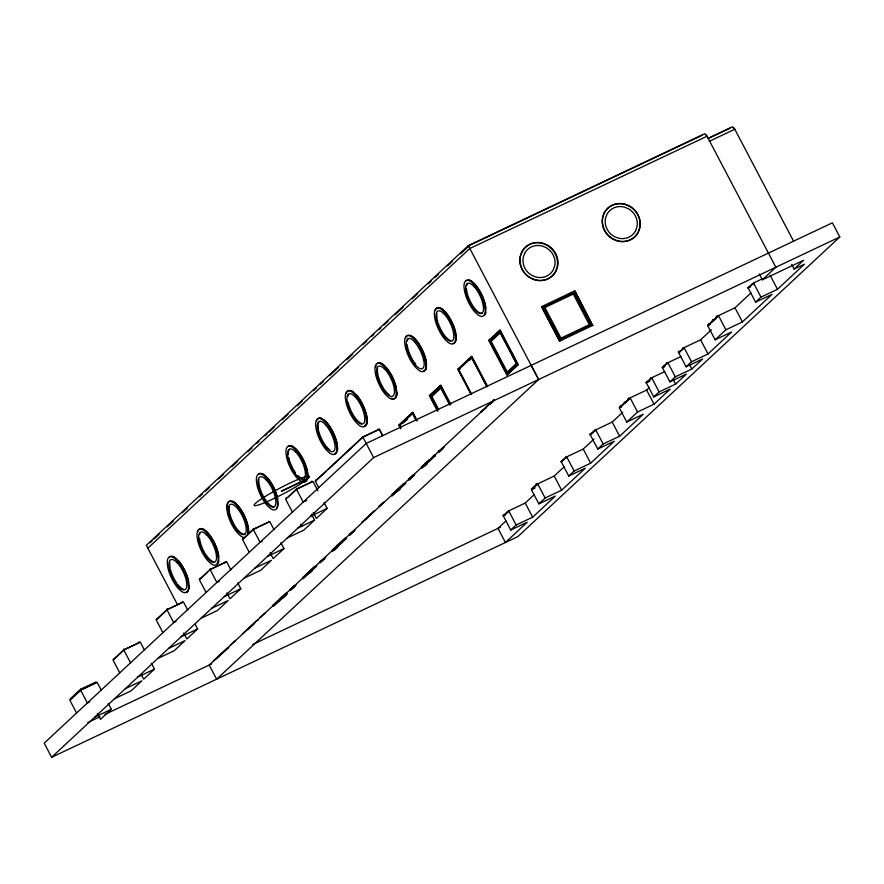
<?xml version="1.0" encoding="UTF-8"?>
<svg xmlns="http://www.w3.org/2000/svg" width="884" height="884" viewBox="0 0 884 884"><rect width="100%" height="100%" fill="white"/><g stroke="black" fill="none" stroke-linecap="round" stroke-linejoin="round"><path stroke-width="1.33" d="M604.225 212.878L602.59 217.453A19.525 18.089 47.1 0 0 612.667 238.978L617.375 240.923A20.023 18.542 47.1 0 0 638.259 232.282L639.905 227.707A19.525 18.089 47.1 0 0 629.817 206.193L625.121 204.237A20.023 18.542 47.1 0 0 604.225 212.878M635.585 230.757L636.966 226.901A16.453 15.238 47.1 0 0 628.469 208.768L624.513 207.132A16.873 15.625 47.1 0 0 606.91 214.414L605.518 218.26A16.453 15.238 47.1 0 0 614.015 236.393L617.982 238.039A16.873 15.625 47.1 0 0 635.585 230.757M759.245 273.918L762.339 279.808L775.854 267.233L706.283 134.788L705.598 135.119L704.835 133.683L468.299 245.63L146.324 545.306L177.231 604.192M150.07 542.765L152.081 540.898M154.103 539.019L159.142 534.323M167.209 526.82L173.253 521.184M182.336 512.742L187.375 508.046M199.475 496.786L202.502 493.968M205.519 491.15L209.552 487.404M218.635 478.951L223.674 474.266M231.741 466.752L237.785 461.128M247.874 451.735L251.907 447.989M256.946 443.293L258.957 441.414M265.012 435.79L267.023 433.911M269.045 432.033L274.084 427.337M282.151 419.834L288.206 414.198M297.278 405.756L302.317 401.06M313.411 390.739L316.428 387.921M320.461 384.175L323.489 381.358M329.544 375.722L338.616 367.28M346.683 359.766L352.727 354.141M362.816 344.76L366.849 341.003M371.888 336.307L373.91 334.428M378.949 329.743L380.96 327.865M383.988 325.047L388.021 321.29M395.082 314.726L403.148 307.212M412.22 298.77L417.259 294.074M428.353 283.753L431.381 280.935M435.414 277.189L438.431 274.372M447.514 265.929L452.553 261.233M460.619 253.73L469.691 245.277L702.106 135.285M147.827 548.179L469.813 248.503L707.034 136.224M80.665 689.211L70.322 698.835L70.698 699.553L81.041 689.929L96.168 682.768L95.792 682.05L80.665 689.211L81.041 689.929M101.406 690.459L97.085 682.238L80.577 690.05L69.792 700.095L76.576 713.023M144.567 650.281L140.247 642.06L123.749 649.873L112.953 659.917L119.749 672.846M187.739 610.104L183.419 601.882L166.921 609.695L156.125 619.739L162.91 632.657M230.912 569.926L226.591 561.705L210.083 569.506L199.298 579.55L206.083 592.479M274.073 529.748L269.753 521.527L253.255 529.328L242.459 539.373L249.244 552.301M317.864 490.742L312.925 481.338L296.416 489.15L285.631 499.195L292.416 512.123M138.965 641.872L139.34 642.591L124.213 649.751L113.87 659.376L113.495 658.657M182.126 601.695L182.502 602.413L167.374 609.573L157.043 619.198L156.656 618.48M207.729 572.025L200.204 579.02L199.828 578.302M268.471 521.339L268.846 522.057L253.719 529.218L243.376 538.842L243.001 538.124M288.427 496.918L296.88 489.04L312.008 481.879L311.632 481.161M318.704 487.659L315.301 481.194L362.783 437.005L379.291 429.193L382.684 435.657L379.291 429.193M326.174 471.349L315.301 481.194M328.163 469.503L362.904 437.16L378.341 429.856L377.976 429.149M437.514 411.115L429.403 395.667L440.188 385.623L440.862 385.302L450.851 404.319M488.719 340.451L500.178 330.097L518.278 364.562L507.482 374.606L506.819 374.927L488.719 340.451L500.178 330.097M471.084 394.363L457.879 369.225L471.371 356.672L471.89 356.429L487.603 386.352M440.862 385.302L429.403 395.667M457.879 369.225L471.89 356.429M400.772 428.773L398.894 425.182L412.375 412.629L412.894 412.375L417.292 420.762M471.238 394.154L458.431 369.766L472.078 357.302M398.894 425.182L412.894 412.375M437.878 410.74L430.276 396.275L440.32 386.927L440.983 386.617L449.846 403.502M516.4 364.893L506.698 373.623L489.603 341.058L499.637 331.721L500.3 331.401L517.394 363.965M430.276 396.275L440.983 386.617M489.603 341.058L499.305 332.34M469.382 360.429L471.404 358.55M400.728 428.154L399.446 425.712L413.082 413.259M403.325 422.961L407.358 419.204M51.626 757.29L373.601 457.603L839.8 236.967L832.374 222.823L366.175 443.47L44.2 743.157L51.626 757.29L517.814 536.643L839.8 236.967M541.561 306.682L559.66 341.147L541.561 306.682L574.788 290.847L592.667 325.533L574.788 290.847M543.218 307.091L560.312 339.644L591.219 324.914L574.125 292.361L543.218 307.091L559.683 338.439M108.202 703.41L111.296 709.299L100.5 719.344L97.406 713.454M151.374 663.232L154.457 669.122L143.672 679.166L141.197 674.459M195.154 624.237L197.629 628.944L186.833 638.988L183.739 633.099M237.708 582.876L240.802 588.766L230.006 598.811L226.912 592.921M280.869 542.699L283.963 548.588L273.178 558.633L270.084 552.743M311.466 514.223L314.56 520.112L303.776 530.157L287.267 537.969M324.041 502.521L327.135 508.411L316.339 518.455L313.245 512.565M574.125 292.361L591.009 325.124M506.698 373.623L516.731 364.274L499.637 331.721M506.819 374.927L518.278 364.562M285.963 593.098L272.836 605.319L273.355 605.076M302.505 577.661L314.616 566.39M332.185 550.047L345.301 537.826M374.186 510.908L361.666 522.566L362.175 522.322M421.215 467.172L429.281 459.658M432.32 456.84L434.851 454.719M365.07 519.637L374.706 510.665M391.557 494.841L403.668 483.559M494.001 399.767L480.509 412.32L486.222 407.856M493.836 400.143L209.199 665.077L216.646 679.188L538.632 379.501L531.207 365.368M220.083 655.563L213.409 660.923L226.89 648.37L228.757 647.486L222.006 653.762M247.829 629.728L254.581 623.452M490.079 404.264L492.963 401.568M282.714 598.357L286.56 594.766M309.488 573.396L312.372 570.71M334.34 550.257L338.196 546.677M397.568 491.471L400.463 488.775M424.331 466.498L427.226 463.802M565.462 457.691L561.042 461.813L566.755 457.083L565.241 457.901M594.468 430.696L590.037 434.817L595.75 430.088L594.247 430.906M666.635 363.523L662.204 367.645L667.917 362.915L666.414 363.733M498.023 528.367L505.438 542.511L527.24 522.212L510.742 530.024L503.316 515.891L508.709 510.864L525.218 503.051L534.102 494.775M510.742 530.024L516.134 524.997L532.643 517.195L555.351 496.046L538.853 503.858L531.428 489.725L537.715 483.868L554.224 476.056L564.058 466.907M594.048 438.994L583.219 449.061L566.721 456.873L561.329 461.901L568.744 476.034L585.252 468.222L561.638 490.2L545.141 498.001L538.853 503.858M622.8 412.22L612.225 422.066L595.728 429.878L590.324 434.906L597.75 449.039L614.258 441.226L590.645 463.205L574.147 471.006L568.744 476.034M597.75 449.039L603.142 444.011L619.651 436.21L643.254 414.231L626.756 422.044L619.33 407.911L630.126 397.866L646.624 390.054L649.486 387.391M626.756 422.044L637.552 411.999L654.049 404.187L670.238 389.126L653.74 396.927L646.314 382.794L651.707 377.766L664.68 371.634M653.74 396.927L659.132 391.91L675.63 384.098L686.426 374.054L669.917 381.866L662.503 367.722L667.895 362.705L680.868 356.572M711.41 329.754L700.592 339.832L684.083 347.633L678.691 352.661L686.106 366.794L702.614 358.992L691.818 369.037L675.321 376.838L669.917 381.866M686.106 366.794L691.509 361.777L708.007 353.965L731.62 331.997L715.112 339.799L707.697 325.666L718.482 315.621L734.991 307.809L750.98 292.924M715.112 339.799L725.908 329.754L742.405 321.953L772.086 294.328L755.588 302.14L748.162 287.996L753.555 282.979L762.991 278.515M504.322 515.195L508.742 511.074L503.029 515.803L504.543 514.985M620.922 406.662L629.773 398.43L619.629 407.27L621.143 406.463M647.221 382.186L651.652 378.065L645.939 382.794L647.442 381.976M679.663 351.987L684.094 347.865L678.382 352.594L679.884 351.777M709.178 324.516L718.029 316.284L707.885 325.124L709.399 324.317M749.223 287.245L753.643 283.123L747.93 287.853L749.444 287.046M497.99 528.389L505.946 520.985M755.588 302.14L760.98 297.112L777.478 289.3L804.462 264.194L794.152 269.067L791.677 264.36M794.152 269.067L803.589 260.283L762.339 279.808M708.018 138.346L732.604 126.71L733.355 128.147L734.051 127.815L793.611 241.277M708.968 138.202L729.864 128.313M709.322 141.318L734.803 129.252M458.431 369.766L460.299 368.882M560.533 339.445L591.219 324.914M559.66 341.147L592.888 325.323M308.472 478.067L281.355 491.294L307.61 478.863M752.14 283.941L753.422 283.333M748.162 287.996L750.516 286.88M304.383 501.526L306.748 500.41M716.15 316.384L716.924 316.019L717.289 316.726M716.515 317.091L717.808 316.483M444.398 446.785L438.365 451.47L439.039 451.149M712.316 321.014L713.83 320.196M712.095 321.212L713.377 320.605M707.697 325.666L710.051 324.55M310.627 516.223L327.135 508.411M262.393 541.141L260.04 542.257L253.255 529.328M298.063 527.925L314.56 520.112M682.581 348.683L683.873 348.075M678.227 351.677L679 351.313L679.376 352.02M662.425 367.446L663.718 366.827M662.503 367.722L664.856 366.606M267.465 556.401L283.963 548.588M219.232 581.318L216.867 582.434L210.083 569.506M650.138 378.882L651.431 378.264M254.89 568.103L271.399 560.29L260.603 570.335L244.095 578.147M646.314 382.794L649.851 381.126M627.894 398.529L628.668 398.165L629.032 398.872M628.259 399.236L629.552 398.629M355.368 529.66L349.335 534.334L350.009 534.013M624.06 403.159L625.563 402.342M623.839 403.358L625.121 402.75M619.33 407.911L621.684 406.795M224.293 596.578L240.802 588.766M176.06 621.496L173.706 622.612L166.921 609.695M211.729 608.28L228.227 600.468L217.431 610.513L200.933 618.325M325.688 557.274L319.654 561.959L320.328 561.638M589.893 433.9L590.667 433.536L591.031 434.243M590.258 434.608L591.551 434M181.132 636.756L197.629 628.944M561.263 461.603L562.544 460.995M168.557 648.458L185.054 640.646L174.27 650.69L157.761 658.503M535.87 484.189L536.643 483.824L537.008 484.531M265.178 612.966L260.084 617.408L260.758 617.087M536.234 484.896L537.527 484.277M532.256 488.598L533.538 487.99M532.323 488.896L534.676 487.78M531.428 489.725L534.964 488.045M137.959 676.934L154.457 669.122M258.426 619.861L256.57 620.745L243.078 633.298L243.597 633.054M89.726 701.863L87.372 702.979L80.577 690.05M125.384 688.636L141.893 680.824L131.097 690.868L114.6 698.68M235.509 640.591L230.404 645.033L231.078 644.712M507.239 511.891L508.521 511.272M503.316 515.891L505.67 514.775M94.787 717.112L111.296 709.299M87.626 722.604L100.036 716.725M104.997 714.382L211.718 663.873M252.769 644.458L500.499 527.196M477.482 311.245L475.946 309.864A16.453 5.945 64.7 0 1 468.266 296.67M442.287 309.124L445.006 311.577A19.525 7.05 64.7 0 1 455.746 332.925M412.607 336.749L415.325 339.202A19.525 7.05 64.7 0 1 424.839 356.031M414.662 341.776L412.375 339.721A16.873 6.089 64.7 0 0 406.32 344.097L406.773 347.489A16.453 5.945 64.7 0 0 415.823 365.49L418.11 367.545A16.873 6.089 64.7 0 0 424.165 363.158L423.712 359.777M384.739 366.009L382.927 364.374A20.023 7.227 64.7 0 0 380.452 363.048M389.203 394.794L386.916 392.739A16.453 5.945 64.7 0 1 384.584 389.866M323.577 419.624L326.295 422.066A19.525 7.05 64.7 0 1 337.036 443.425M325.621 424.651L323.334 422.585A16.873 6.089 64.7 0 0 317.279 426.972L317.732 430.353A16.453 5.945 64.7 0 0 326.782 448.354L329.069 450.409A16.873 6.089 64.7 0 0 335.124 446.033L334.671 442.641M329.854 450.044L327.555 447.978A16.453 5.945 64.7 0 1 319.875 434.784M293.897 447.238L296.615 449.691A19.525 7.05 64.7 0 1 307.113 469.957M297.886 475.603L300.173 477.669A16.873 6.089 64.7 0 0 302.262 478.785M266.128 476.653L264.316 475.028A20.023 7.227 64.7 0 0 261.83 473.702M266.371 480.056L264.073 477.99A16.873 6.089 64.7 0 0 258.029 482.377L258.471 485.758A16.453 5.945 64.7 0 0 267.52 503.758L269.819 505.814A16.873 6.089 64.7 0 0 275.863 501.438L275.41 498.046A16.453 5.945 64.7 0 0 266.371 480.045M269.83 504.764L268.305 503.383A16.453 5.945 64.7 0 1 259.255 485.393L258.802 482.001A16.873 6.089 64.7 0 1 258.957 479.261M237.884 531.295L240.183 533.361A16.873 6.089 64.7 0 0 246.227 528.975L245.774 525.582A16.453 5.945 64.7 0 0 236.735 507.593L234.437 505.526A16.873 6.089 64.7 0 0 228.392 509.913L228.834 513.306A16.453 5.945 64.7 0 0 237.884 531.295M770.063 275.167L777.478 289.3M753.555 282.979L760.98 297.112M748.56 286.582L748.925 287.289M734.991 307.809L742.405 321.953M718.482 315.621L725.908 329.754M712.935 319.732L713.311 320.439M712.493 320.141L712.869 320.848M708.515 323.853L708.88 324.561M700.592 339.832L708.007 353.965M684.083 347.633L691.509 361.777M682.989 347.611L683.354 348.318M689.343 364.318L691.818 369.037M667.895 362.705L675.321 376.838M666.812 362.661L667.188 363.368M673.155 379.391L675.63 384.098M662.834 366.363L663.199 367.07M651.707 377.766L659.132 391.91M650.536 377.811L650.911 378.518M646.558 381.512L646.933 382.219M646.624 390.054L654.049 404.187M630.126 397.866L637.552 411.999M624.679 401.877L625.054 402.585M620.259 405.999L620.623 406.706M612.225 422.066L619.651 436.21M595.728 429.878L603.142 444.011M594.645 429.834L595.02 430.541M583.219 449.061L590.645 463.205M468.299 245.63L538.599 379.523M566.721 456.873L574.147 471.006M499.515 330.406L517.615 364.882M565.638 456.829L566.014 457.536M561.66 460.531L562.036 461.238M490.266 340.738L507.361 373.302M489.393 340.141L491.261 343.699M492.51 346.086L507.482 374.606M554.224 476.056L561.638 490.2M471.371 356.672L487.084 386.595M471.559 357.545L486.929 386.816M537.715 483.868L545.141 498.001M532.654 487.526L533.03 488.233M458.398 368.982L471.592 394.12M525.218 503.051L532.643 517.195M508.709 510.864L516.134 524.997M440.188 385.623L450.177 404.64M449.768 404.43L441.105 387.921L431.834 396.562L438.641 409.524M440.32 386.927L449.812 405.016M430.95 395.955L437.911 409.215M433.193 401.292L437.558 409.612M412.375 412.629L416.154 419.812M412.574 413.502L416.408 420.817M399.402 424.939L400.662 427.326M362.539 436.453L373.601 457.603M315.875 479.879L316.251 480.587M296.505 488.322L296.88 489.04M296.416 489.15L303.212 502.079M300.682 524.267L301.919 526.621M286.162 497.946L286.538 498.664M253.343 528.499L253.719 529.218M225.298 561.517L225.674 562.235L210.547 569.395L210.171 568.677M166.999 608.855L167.374 609.573M123.837 649.033L124.213 649.751M123.749 649.873L130.534 662.801M485.78 307.986L485.427 305.312A19.525 7.05 64.7 0 0 474.686 283.952L471.968 281.51A20.023 7.227 64.7 0 0 469.481 280.184M466.443 288.482L466.907 291.875A16.453 5.945 64.7 0 0 467.934 295.687M455.923 334.274L456.288 336.959A20.023 7.227 64.7 0 1 456.1 340.207M437.072 318.362L436.773 316.107A16.873 6.089 64.7 0 1 436.928 313.367M426.431 363.236L426.066 360.55A19.525 7.05 64.7 0 0 425.215 357.191M407.248 344.859L407.546 347.125A16.453 5.945 64.7 0 0 412.054 358.76M318.052 426.596L318.516 429.989M307.356 471.039L307.897 475.073A20.023 7.227 64.7 0 1 307.709 478.321M248.139 526.367L248.68 530.389A20.023 7.227 64.7 0 1 248.492 533.649M229.464 511.803L229.166 509.549A16.873 6.089 64.7 0 1 229.321 506.808M218.779 556.743L218.425 554.058A19.525 7.05 64.7 0 0 207.685 532.698L204.966 530.256A20.023 7.227 64.7 0 0 200.392 528.831M199.596 538.367L199.906 540.632A16.453 5.945 64.7 0 0 200.933 544.445M188.458 586.004L187.916 581.97A19.525 7.05 64.7 0 0 177.176 560.611L174.457 558.169A20.023 7.227 64.7 0 0 167.275 563.373L167.816 567.395A19.525 7.05 64.7 0 0 178.557 588.755L181.264 591.197A20.023 7.227 64.7 0 0 188.447 585.993M170.17 568.169L169.717 564.777A16.873 6.089 64.7 0 1 169.872 562.047M288.184 446.409A19.581 7.072 64.7 0 1 303.776 460.918A19.581 7.072 64.7 0 1 304.582 481.603M316.781 420.673A19.581 7.072 64.7 0 1 332.318 431.005A19.581 7.072 64.7 0 1 334.262 453.978M350.617 412.298A19.581 7.072 64.7 0 1 349.534 409.966M349.036 408.795A19.581 7.072 64.7 0 1 347.755 405.281M346.462 393.06A19.581 7.072 64.7 0 1 361.987 403.38A19.581 7.072 64.7 0 1 363.943 426.353M377.225 363.545A19.581 7.072 64.7 0 1 393.833 380.396A19.581 7.072 64.7 0 1 391.413 398.22M383.402 390.098A19.581 7.072 64.7 0 1 381.479 386.916M380.882 385.8A19.581 7.072 64.7 0 1 379.744 383.512M375.788 367.28A19.581 7.072 64.7 0 1 376.131 365.435M415.115 365.291A19.581 7.072 64.7 0 1 413.745 363.446M413.082 362.473A19.581 7.072 64.7 0 1 411.159 359.291M409.977 357.048A19.581 7.072 64.7 0 1 408.397 353.545M405.811 337.81A19.581 7.072 64.7 0 1 421.348 348.141A19.581 7.072 64.7 0 1 423.292 371.103M445.481 338.506A19.581 7.072 64.7 0 1 444.111 336.771M440.232 330.561A19.581 7.072 64.7 0 1 438.077 325.931M435.492 310.185A19.581 7.072 64.7 0 1 451.028 320.516A19.581 7.072 64.7 0 1 452.973 343.489M471.78 306.207A19.581 7.072 64.7 0 1 469.912 302.936M466.255 280.681A19.581 7.072 64.7 0 1 480.708 292.891A19.581 7.072 64.7 0 1 484.355 315.146M261.587 495.162A19.581 7.072 64.7 0 1 260.007 491.659M258.515 474.034A19.581 7.072 64.7 0 1 272.957 486.255A19.581 7.072 64.7 0 1 276.615 508.51M227.663 510.256A19.581 7.072 64.7 0 1 227.531 504.41M227.74 503.548A19.581 7.072 64.7 0 1 240.757 509.582A19.581 7.072 64.7 0 1 248.017 534.245M198.071 531.173A19.581 7.072 64.7 0 1 212.37 539.284A19.581 7.072 64.7 0 1 217.254 563.76M181.109 589.882A19.581 7.072 64.7 0 1 178.38 587.109M169.474 556.909A19.581 7.072 64.7 0 1 182.701 566.909A19.581 7.072 64.7 0 1 188.668 589.495M187.574 591.374A19.581 7.072 64.7 0 1 185.872 592.092M229.619 512.93A16.453 5.945 64.7 0 0 238.669 530.93L240.956 532.997A16.873 6.089 64.7 0 0 244.802 534.201M243.199 537.284A20.023 7.227 64.7 0 1 240.713 535.958L237.995 533.505A19.525 7.05 64.7 0 1 227.254 512.156L226.724 508.134A20.023 7.227 64.7 0 1 233.906 502.93L236.625 505.383A19.525 7.05 64.7 0 1 247.365 526.731L247.896 530.765A20.023 7.227 64.7 0 1 247.719 534.013M247.896 525.284A19.525 7.05 64.7 0 0 237.398 505.007L234.68 502.565A20.023 7.227 64.7 0 0 232.194 501.239M383.833 388.761A16.453 5.945 64.7 0 1 380.882 383.501M380.44 382.518A16.453 5.945 64.7 0 1 377.866 374.739L377.413 371.346A16.873 6.089 64.7 0 1 377.567 368.617M386.341 367.578A19.525 7.05 64.7 0 1 388.419 370.23M389.093 371.203A19.525 7.05 64.7 0 1 394.761 382.485M395.17 383.656A19.525 7.05 64.7 0 1 396.386 388.175M396.927 392.198A20.023 7.227 64.7 0 1 395.855 397.712M177.662 584.335A16.453 5.945 64.7 0 0 179.22 586.169L181.507 588.225A16.873 6.089 64.7 0 0 183.607 589.341M176.888 583.296A16.453 5.945 64.7 0 1 170.446 569.406M178.645 561.009A19.525 7.05 64.7 0 1 188.69 581.606M189.231 585.628A20.023 7.227 64.7 0 1 189.043 588.877M188.159 591.142A20.023 7.227 64.7 0 1 186.612 592.258M172.745 556.478A20.023 7.227 64.7 0 1 174.369 557.229M295.554 472.73A16.453 5.945 64.7 0 1 293.344 469.249M292.825 468.31A16.453 5.945 64.7 0 1 289.864 461.426M289.455 460.122A16.453 5.945 64.7 0 1 288.836 457.614M288.383 454.221A16.873 6.089 64.7 0 1 289.289 449.569M291.411 445.923A20.023 7.227 64.7 0 1 293.035 446.674M350.76 410.143A16.453 5.945 64.7 0 0 357.235 420.364L359.523 422.419A16.873 6.089 64.7 0 0 361.622 423.535M350.329 409.159A16.453 5.945 64.7 0 1 348.186 402.364M347.887 396.231A16.873 6.089 64.7 0 1 348.639 394.33M355.976 394.441A19.525 7.05 64.7 0 1 365.49 411.281M365.854 412.43A19.525 7.05 64.7 0 1 366.716 415.8L367.247 419.823A20.023 7.227 64.7 0 1 364.628 426.453M350.771 390.673A20.023 7.227 64.7 0 1 353.257 391.999M319.544 433.801A16.453 5.945 64.7 0 1 318.793 431.215M318.063 426.596A16.873 6.089 64.7 0 1 318.958 421.955M325.467 424.806A16.453 5.945 64.7 0 1 334.517 442.796M337.566 447.448A20.023 7.227 64.7 0 1 337.522 449.713M319.002 418.187A20.023 7.227 64.7 0 1 321.091 418.298M274.438 506.654A16.873 6.089 64.7 0 1 270.592 505.449M267.034 477.471A19.525 7.05 64.7 0 1 277.775 498.83M438.254 323.312A16.453 5.945 64.7 0 0 446.276 337.489L448.564 339.555A16.873 6.089 64.7 0 0 450.652 340.671M437.845 322.008A16.453 5.945 64.7 0 1 437.226 319.5M437.724 307.698A20.023 7.227 64.7 0 1 441.425 308.56M205.121 553.483A16.453 5.945 64.7 0 0 208.944 558.622L211.243 560.688A16.873 6.089 64.7 0 0 213.331 561.804M204.414 552.268A16.453 5.945 64.7 0 1 201.265 545.428M199.607 534.5A16.873 6.089 64.7 0 1 200.348 532.588M218.779 561.34A20.023 7.227 64.7 0 1 217.884 563.605M415.812 364.241A16.453 5.945 64.7 0 1 412.762 359.976M407.248 340.992A16.873 6.089 64.7 0 1 407.999 339.08M414.497 341.931A16.453 5.945 64.7 0 1 423.546 359.932M410.121 335.434A20.023 7.227 64.7 0 1 411.745 336.185M426.419 367.832A20.023 7.227 64.7 0 1 425.524 370.098M466.608 285.742A16.873 6.089 64.7 0 1 467.349 283.841M482.089 313.135A16.873 6.089 64.7 0 1 478.244 311.93M485.78 312.582A20.023 7.227 64.7 0 1 484.885 314.848M521.98 251.807L520.344 256.371A19.525 18.089 47.1 0 0 530.422 277.896L535.129 279.841A20.023 18.542 47.1 0 0 556.014 271.2L557.66 266.637A19.525 18.089 47.1 0 0 547.572 245.111L542.875 243.166A20.023 18.542 47.1 0 0 521.991 251.807M524.665 253.332L523.284 257.189A16.453 15.238 47.1 0 0 531.781 275.322L535.737 276.957A16.873 15.625 47.1 0 0 553.34 269.675L554.721 265.83A16.453 15.238 47.1 0 0 546.224 247.697L542.268 246.05A16.873 15.625 47.1 0 0 524.665 253.332M309.024 477.482L306.781 479.581A31.249 3.326 -27.7 0 1 260.371 504.355A31.249 3.326 -27.7 0 1 274.902 490.83A31.249 3.326 -27.7 0 1 309.024 477.482M500.432 332.716L491.15 341.346L507.239 371.987L516.521 363.357L500.432 332.716M383.081 502.554L378.661 506.676L383.767 502.234L383.081 502.554M293.974 585.904L289.985 589.606L296.029 584.932L293.974 585.904M412.695 475.426L408.706 479.128L414.74 474.454L412.695 475.426M324.229 558.754L319.809 562.865L324.903 558.434L324.229 558.754M353.909 531.129L349.478 535.251L354.583 530.809L353.909 531.129M442.939 448.265L438.508 452.376L443.613 447.945L442.939 448.265M286.637 593.86L273.145 606.413L287.145 593.606L286.637 593.86M294.56 586.401L290.14 590.523L295.245 586.081L294.56 586.401M316.295 566.202L302.803 578.766L316.815 565.959L316.295 566.202M345.976 538.588L332.483 551.141L346.495 538.345L345.976 538.588M405.347 483.382L391.855 495.935L405.867 483.139L405.347 483.382M413.281 475.923L408.861 480.045L413.955 475.603L413.281 475.923M435.005 455.713L421.513 468.277L435.525 455.47L435.005 455.713M536.455 484.686L532.035 488.808L537.748 484.078L536.455 484.686M573.252 294.063L544.887 307.499L560.975 338.141L589.341 324.715L573.252 294.063M473.912 284.317L471.194 281.874A20.023 7.227 64.7 0 0 464.012 287.068L464.542 291.09A19.525 7.05 64.7 0 0 475.283 312.45L478.001 314.892A20.023 7.227 64.7 0 0 485.183 309.698L484.642 305.676A19.525 7.05 64.7 0 0 473.912 284.317M474.012 286.538L471.724 284.471A16.873 6.089 64.7 0 0 465.669 288.858L466.122 292.239A16.453 5.945 64.7 0 0 475.172 310.24L477.459 312.295A16.873 6.089 64.7 0 0 483.515 307.919L483.062 304.527A16.453 5.945 64.7 0 0 474.012 286.526M444.232 311.942L441.514 309.499A20.023 7.227 64.7 0 0 434.331 314.693L434.862 318.715A19.525 7.05 64.7 0 0 445.602 340.075L448.321 342.517A20.023 7.227 64.7 0 0 455.503 337.323L454.973 333.301A19.525 7.05 64.7 0 0 444.232 311.942M444.343 314.163L442.044 312.096A16.873 6.089 64.7 0 0 436 316.472L436.442 319.864A16.453 5.945 64.7 0 0 445.492 337.865L447.79 339.92A16.873 6.089 64.7 0 0 453.835 335.533L453.393 332.152A16.453 5.945 64.7 0 0 444.343 314.151M414.552 339.567L411.833 337.113A20.023 7.227 64.7 0 0 404.651 342.318L405.192 346.34A19.525 7.05 64.7 0 0 415.922 367.7L418.64 370.142A20.023 7.227 64.7 0 0 425.823 364.937L425.292 360.915A19.525 7.05 64.7 0 0 414.552 339.567M384.872 367.192L382.153 364.738A20.023 7.227 64.7 0 0 374.971 369.943L375.512 373.965A19.525 7.05 64.7 0 0 386.253 395.325L388.971 397.767A20.023 7.227 64.7 0 0 396.154 392.562L395.612 388.54A19.525 7.05 64.7 0 0 384.872 367.18M384.982 369.401L382.695 367.335A16.873 6.089 64.7 0 0 376.639 371.722L377.092 375.114A16.453 5.945 64.7 0 0 386.142 393.104L388.43 395.17A16.873 6.089 64.7 0 0 394.485 390.783L394.032 387.391A16.453 5.945 64.7 0 0 384.982 369.401M355.191 394.817L352.473 392.363A20.023 7.227 64.7 0 0 345.301 397.568L345.832 401.59A19.525 7.05 64.7 0 0 356.572 422.939L359.291 425.392A20.023 7.227 64.7 0 0 366.473 420.187L365.932 416.165A19.525 7.05 64.7 0 0 355.191 394.805M355.302 397.026L353.014 394.96A16.873 6.089 64.7 0 0 346.959 399.347L347.412 402.728A16.453 5.945 64.7 0 0 356.462 420.729L358.749 422.795A16.873 6.089 64.7 0 0 364.805 418.408L364.352 415.016A16.453 5.945 64.7 0 0 355.302 397.026M325.522 422.43L322.804 419.988A20.023 7.227 64.7 0 0 315.621 425.182L316.152 429.204A19.525 7.05 64.7 0 0 326.892 450.564L329.61 453.017A20.023 7.227 64.7 0 0 336.793 447.812L336.263 443.79A19.525 7.05 64.7 0 0 325.522 422.43M295.842 450.055L293.123 447.613A20.023 7.227 64.7 0 0 285.941 452.807L286.471 456.829A19.525 7.05 64.7 0 0 297.212 478.189L299.93 480.631A20.023 7.227 64.7 0 0 307.113 475.437L306.582 471.415A19.525 7.05 64.7 0 0 295.842 450.055M295.952 452.276L293.654 450.21A16.873 6.089 64.7 0 0 287.609 454.586L288.062 457.978A16.453 5.945 64.7 0 0 297.101 475.979L299.4 478.034A16.873 6.089 64.7 0 0 305.444 473.647L305.002 470.266A16.453 5.945 64.7 0 0 295.952 452.265M266.261 477.846L263.543 475.393A20.023 7.227 64.7 0 0 256.36 480.598L256.89 484.62A19.525 7.05 64.7 0 0 267.631 505.968L270.349 508.422A20.023 7.227 64.7 0 0 277.532 503.217L277.001 499.195A19.525 7.05 64.7 0 0 266.261 477.835M206.911 533.074L204.193 530.621A20.023 7.227 64.7 0 0 197.01 535.826L197.541 539.848A19.525 7.05 64.7 0 0 208.281 561.207L211 563.649A20.023 7.227 64.7 0 0 218.182 558.445L217.652 554.434A19.525 7.05 64.7 0 0 206.911 533.074M207.011 535.284L204.723 533.229A16.873 6.089 64.7 0 0 198.668 537.605L199.121 540.997A16.453 5.945 64.7 0 0 208.171 558.997L210.458 561.053A16.873 6.089 64.7 0 0 216.514 556.666L216.061 553.285A16.453 5.945 64.7 0 0 207.011 535.284M177.286 562.832L174.999 560.765A16.873 6.089 64.7 0 0 168.943 565.152L169.397 568.545A16.453 5.945 64.7 0 0 178.446 586.534L180.734 588.6A16.873 6.089 64.7 0 0 186.789 584.214L186.336 580.821A16.453 5.945 64.7 0 0 177.286 562.832M520.389 264.614A19.581 18.133 47.1 0 0 551.627 276.327A19.581 18.133 47.1 0 0 544.058 243.962A19.581 18.133 47.1 0 0 520.389 264.614M602.899 225.564A19.581 18.133 47.1 0 0 634.137 237.277A19.581 18.133 47.1 0 0 626.568 204.911A19.581 18.133 47.1 0 0 602.899 225.564"/></g></svg>
